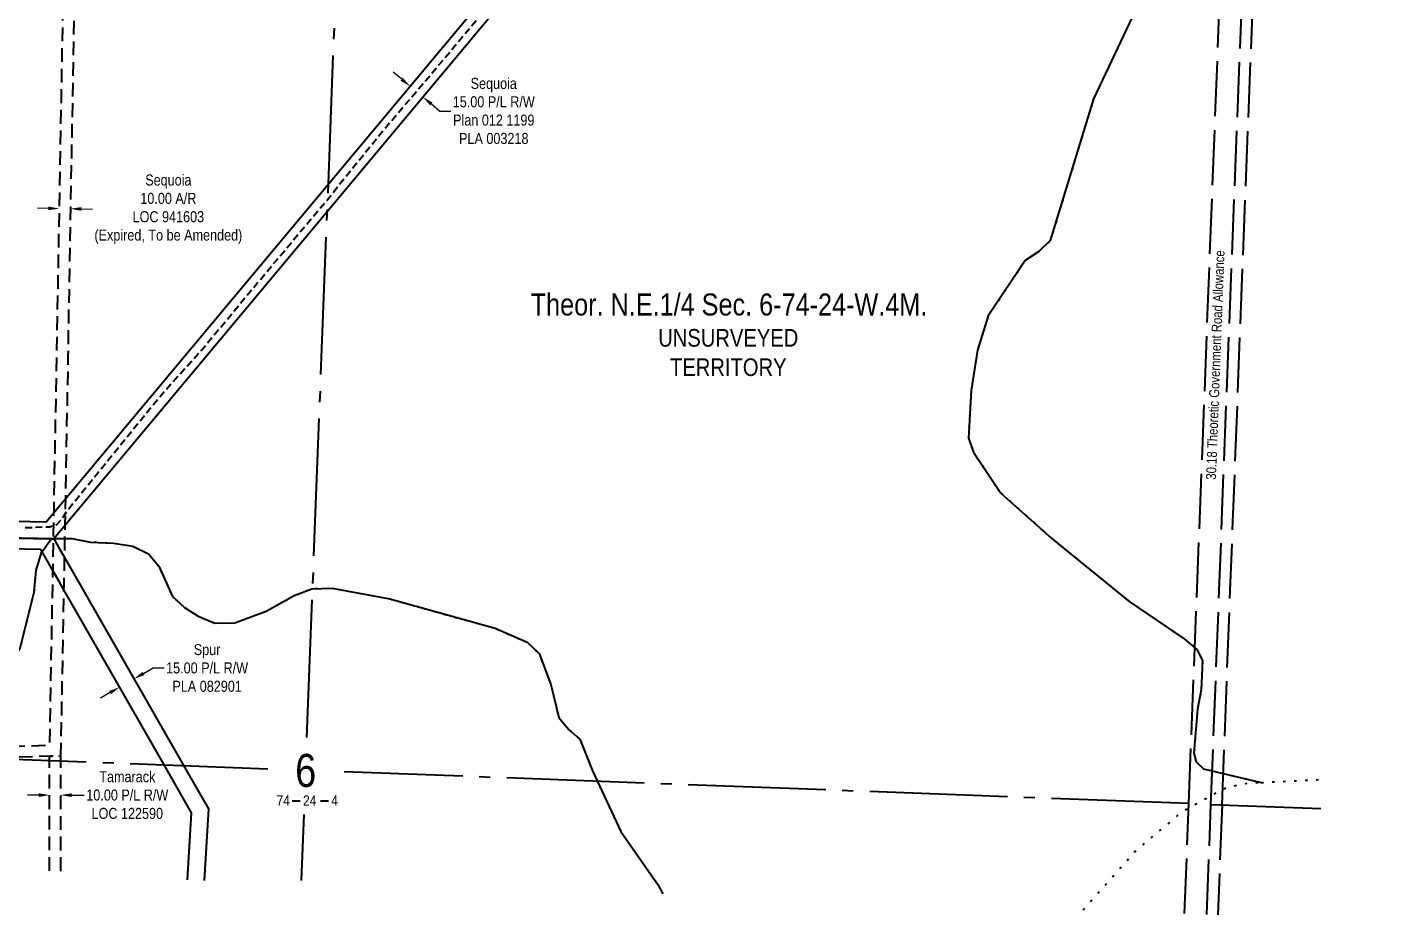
# Model space of a CAD drawing. Extents: x 328908 to 332532, y 6140336 to 6143030.
# Drawn here: x 329579 to 330813, y 6140336 to 6141143 of the extents above; entities that cross this region are included whole.
import ezdxf
from ezdxf.enums import TextEntityAlignment as Align

# ---------------------------------------------------------------- set-up
doc = ezdxf.new("R2010")
doc.units = 0
doc.header["$LTSCALE"] = 5
doc.header["$PDSIZE"] = 0.5
for name, pattern in [('foc-ACCESSROAD', [3.75, 2.5, -1.25]), ('foc-QUARTERLINE', [33, 25, -3, 2, -3]), ('foc-UNSURVEYED', [12.5, 10, -2.5]), ('foc-WHEELTRACKS', [2, 0.4, -1.6]), ('UG_PIPE', [1.875, 1.25, -0.625])]:
    doc.linetypes.add(name, pattern=pattern)
doc.layers.get('Defpoints').update_dxf_attribs({"color": 9})
for name, color, linetype in [('10', 1, 'Continuous'), ('9', 3, 'Continuous'), ('AS-PIPE-UG', 44, 'UG_PIPE'), ('C-AR', 13, 'foc-ACCESSROAD'), ('C-SYMBOL', 7, 'Continuous'), ('F-AR', 190, 'foc-ACCESSROAD'), ('F-RW', 190, 'Continuous'), ('L-QSEC', 8, 'foc-QUARTERLINE'), ('L-ROAD-T', 7, 'Continuous'), ('L-SECLBL', 7, 'Continuous'), ('L-UNS-T', 3, 'Continuous'), ('L-USEC', 7, 'foc-UNSURVEYED'), ('T-WATER-P3', 48, 'foc-WHEELTRACKS')]:
    doc.layers.add(name, color=color, linetype=linetype)
for name, color, linetype, lineweight in [('C-RW-T', 13, 'Continuous', 9), ('F-AR-T', 190, 'Continuous', 9), ('F-RW-T', 190, 'Continuous', 9)]:
    doc.layers.add(name, color=color, linetype=linetype, lineweight=lineweight)
doc.styles.add('175L', font='ARIALN.TTF', dxfattribs={"height": 20})
doc.styles.add('80CG', font='ARIALN.TTF', dxfattribs={"height": 10})
doc.styles.add('80L', font='ARIALN.TTF', dxfattribs={"height": 10})
doc.styles.add('foc-LtypeFont', font='ARIALN.TTF', dxfattribs={"height": 7.35})
doc.styles.add('SIMPLEX', font='ARIALN.TTF')
doc.linetypes.add('foc-TOPO-flowdirection-NOLINE', pattern='A,0,[">",foc-LtypeFont,S=0.3,R=0,X=0,Y=-0.945],-20,[">",foc-LtypeFont,S=0.3,R=0,X=0,Y=-0.945],0', length=20)
doc.dimstyles.new('Compass 5 000', dxfattribs={"dimscale": 5, "dimtxt": 9, "dimasz": 2, "dimexe": 0.2, "dimexo": 0.0625, "dimgap": 0.5, "dimtad": 0, "dimtih": 1, "dimtoh": 1, "dimzin": 0, "dimdsep": 46, "dimtxsty": '80CG', "dimcen": 0.1, "dimse1": 1, "dimse2": 1, "dimclrd": 256, "dimclrt": 256, "dimaunit": 1, "dimadec": 4, "dimazin": 0, "dimtfac": 0.06, "dimtofl": 0, "dimtmove": 0, "dimatfit": 1, "dimfxl": 0.2, "dimtolj": 1, "dimtzin": 0, "dimlwd": -1, "dimarcsym": 0})

# ---------------------------------------------------------------- blocks, each defined once
blk = doc.blocks.new('L-SECLBL')
at = {"layer": '9', "color": 7}
for p, q in [((-5.1, -27.8), (-12.3, -27.8)), ((20.7, -27.8), (13.5, -27.8))]:
    blk.add_line(p, q, dxfattribs=at)
at = {"layer": '10', "color": 2, "style": 'SIMPLEX'}
blk.add_attdef('SEC', text='', height=30, dxfattribs=at).set_placement((0, 0), align=Align.MIDDLE)
at = {"layer": '10', "color": 5, "style": '80L'}
blk.add_attdef('TWP', text='', height=9.5, dxfattribs=at).set_placement((-14.4, -27.4), align=Align.MIDDLE_RIGHT)
blk.add_attdef('RGE', text='', height=9.5, dxfattribs=at).set_placement((3.6, -27.4), align=Align.MIDDLE_CENTER)
blk.add_attdef('MER', text='', height=9.5, dxfattribs=at).set_placement((23.2, -27.4), align=Align.MIDDLE_LEFT)
blk = doc.blocks.new('*D28')
at = {"layer": 'Defpoints', "color": 0, "transparency": 16777216}
for p in [(329608, 6140978.5), (329618, 6140978.3), (329618, 6140977.6)]:
    blk.add_point(p, dxfattribs=at)
at = {"layer": 'F-AR-T', "transparency": 16777216}
for p, q in [((329598, 6140977.9), (329588, 6140978.1)), ((329628, 6140977.4), (329638, 6140977.2))]:
    blk.add_line(p, q, dxfattribs=at)
for points in [[(329598, 6140979.6), (329597.9, 6140976.3), (329608, 6140977.7)], [(329628, 6140979.1), (329627.9, 6140975.7), (329618, 6140977.6)]]:
    blk.add_solid(points, dxfattribs=at)
at = {"layer": 'F-AR-T', "transparency": 16777216, "insert": (329706.9, 6140977.2), "char_height": 10, "attachment_point": 5, "style": '80CG'}
blk.add_mtext('\\A1;Sequoia\\P10.00 A/R\\PLOC 941603\\P(Expired, To be Amended)', dxfattribs=at)
blk = doc.blocks.new('*D30')
at = {"layer": 'Defpoints', "color": 0, "transparency": 16777216}
for p in [(329675.6, 6140550.4), (329682.2, 6140539), (329669.1, 6140531.6)]:
    blk.add_point(p, dxfattribs=at)
at = {"layer": 'F-RW-T', "transparency": 16777216}
for p, q in [((329684.3, 6140555.4), (329693, 6140560.3)), ((329693, 6140560.3), (329703, 6140560.3)), ((329653.9, 6140538), (329645.3, 6140533))]:
    blk.add_line(p, q, dxfattribs=at)
for points in [[(329683.5, 6140556.8), (329685.2, 6140553.9), (329675.6, 6140550.4)], [(329653.1, 6140539.4), (329654.8, 6140536.5), (329662.6, 6140542.9)]]:
    blk.add_solid(points, dxfattribs=at)
at = {"layer": 'F-RW-T', "transparency": 16777216, "insert": (329742.1, 6140560.3), "char_height": 10, "attachment_point": 5, "style": '80CG'}
blk.add_mtext('\\A1;Spur\\P15.00 P/L R/W\\PPLA 082901', dxfattribs=at)
blk = doc.blocks.new('*D31')
at = {"layer": 'C-RW-T', "transparency": 16777216}
for p, q in [((329589, 6140444.8), (329579, 6140444.8)), ((329619, 6140444.8), (329630.5, 6140444.8))]:
    blk.add_line(p, q, dxfattribs=at)
for points in [[(329589, 6140446.5), (329589, 6140443.1), (329599, 6140444.8)], [(329619, 6140446.4), (329619, 6140443.1), (329609, 6140444.8)]]:
    blk.add_solid(points, dxfattribs=at)
at = {"layer": 'Defpoints', "color": 0, "transparency": 16777216}
for p in [(329599, 6140444.8), (329599, 6140426.3), (329609, 6140426.3)]:
    blk.add_point(p, dxfattribs=at)
at = {"layer": 'C-RW-T', "transparency": 16777216, "insert": (329669.6, 6140444.8), "char_height": 10, "attachment_point": 5, "style": '80CG'}
blk.add_mtext('\\A1;Tamarack\\P10.00 P/L R/W\\PLOC 122590', dxfattribs=at)
blk = doc.blocks.new('*D52')
at = {"layer": 'Defpoints', "color": 0, "transparency": 16777216}
for p in [(329930.3, 6141093.2), (329938.1, 6141079.2), (329941.8, 6141083.6)]:
    blk.add_point(p, dxfattribs=at)
at = {"layer": 'F-RW-T', "transparency": 16777216}
for p, q in [((329918.9, 6141095.2), (329911.2, 6141101.6)), ((329945.8, 6141072.8), (329953.4, 6141066.4)), ((329953.4, 6141066.4), (329963.4, 6141066.4))]:
    blk.add_line(p, q, dxfattribs=at)
for points in [[(329920, 6141096.5), (329917.8, 6141093.9), (329926.6, 6141088.8)], [(329946.8, 6141074.1), (329944.7, 6141071.5), (329938.1, 6141079.2)]]:
    blk.add_solid(points, dxfattribs=at)
at = {"layer": 'F-RW-T', "transparency": 16777216, "insert": (330002.5, 6141066.4), "char_height": 10, "attachment_point": 5, "style": '80CG'}
blk.add_mtext('\\A1;Sequoia\\P15.00 P/L R/W\\PPlan 012 1199\\PPLA 003218', dxfattribs=at)

msp = doc.modelspace()

# ---------------------------------------------------------------- linework, layer by layer
at = {"layer": 'AS-PIPE-UG', "flags": 128}
msp.add_lwpolyline([(329576.791, 6140687.844), (329599.279, 6140688.69), (329605.618, 6140690.594), (329609.871, 6140695.379), (329614.517, 6140702.663), (329641.404, 6140735.908), (329702.147, 6140810.453), (329737.212, 6140849.349), (329787.417, 6140909.681), (329850.318, 6140984.694), (329899.342, 6141045.397), (329963.732, 6141121.319), (330017.579, 6141186.464), (330039.273, 6141212.31), (330071.97, 6141249.285), (330082.06, 6141259.462), (330091.391, 6141269.086), (330107.961, 6141283.625), (330116.796, 6141292.019), (330142.724, 6141311.652), (330151.244, 6141313.952), (330167.028, 6141319.388), (330184.585, 6141324.462), (330208.871, 6141331.907), (330218.399, 6141337.456), (330223.807, 6141340.174), (330244.328, 6141362.456), (330265.587, 6141383.105), (330296.089, 6141414.362), (330305.823, 6141424.117), (330333.786, 6141453.269)], dxfattribs=at)
at = {"layer": 'C-AR', "flags": 128}
msp.add_lwpolyline([(329598.91, 6140375.914), (329599.007, 6140475.957), (329599.011, 6140480.071), (329609.021, 6140480.385), (329609.015, 6140475.581), (329608.908, 6140375.538)], dxfattribs=at)
at = {"layer": 'F-RW', "flags": 128}
for points in [[(330812.875, 6141966.499), (330216.88, 6141342.888), (330139.094, 6141318.359), (330066.893, 6141256.882), (329595.963, 6140692.756), (329354.027, 6140697.886), (329253.964, 6140696.507), (328917.226, 6140703.647)], [(330812.007, 6141943.883), (330225.062, 6141329.742), (330146.503, 6141304.97), (330077.588, 6141246.291), (329602.855, 6140677.609), (329353.971, 6140682.886), (329253.909, 6140681.507), (328916.644, 6140688.658)], [(329724.401, 6140367.855), (329728.042, 6140428.597), (329705.14, 6140468.632), (329610.854, 6140633.466), (329607.786, 6140638.829), (329601.097, 6140650.525), (329598.083, 6140655.794), (329591.181, 6140667.86), (329353.548, 6140672.894), (329352.722, 6140672.912), (329312.2, 6140682.31), (329298.784, 6140685.422), (329301.044, 6140695.162), (329353.971, 6140682.886), (329598.477, 6140677.686), (329601.584, 6140677.632), (329602.855, 6140677.609), (329608.313, 6140668.072), (329611.391, 6140662.693), (329722.822, 6140467.968), (329743.279, 6140432.224), (329739.388, 6140367.291)]]:
    msp.add_lwpolyline(points, dxfattribs=at)
at = {"layer": 'L-QSEC', "flags": 128}
for points in [[(329832.83, 6140497.203), (329862.706, 6141271.214)], [(329797.249, 6140468.52), (329029.416, 6140497.381)], [(330633.929, 6140437.071), (329866.472, 6140465.918)], [(330654.031, 6140436.299), (330753.945, 6140432.545)], [(329827.816, 6140367.307), (329830.131, 6140427.266)]]:
    msp.add_lwpolyline(points, dxfattribs=at)
at = {"layer": 'L-USEC', "flags": 128}
for points in [[(330633.929, 6140437.071), (330664.813, 6141241.054)], [(330654.031, 6140436.299), (330684.915, 6141240.282)], [(330664.078, 6140435.938), (330694.961, 6141239.92)], [(330630.09, 6140337.144), (330633.929, 6140437.071)], [(330650.193, 6140336.388), (330654.031, 6140436.299)], [(330664.078, 6140435.938), (330660.24, 6140336.01)]]:
    msp.add_lwpolyline(points, dxfattribs=at)
at = {"layer": 'T-WATER-P3', "flags": 128}
for points in [[(330794.293, 6141482.784), (330762.638, 6141449.626), (330725.891, 6141403.726), (330718.164, 6141390.634), (330691.844, 6141355.082), (330684.262, 6141341.262), (330676.805, 6141285.349), (330670.07, 6141271.737), (330651.906, 6141248.057), (330618.628, 6141216.56), (330600.398, 6141194.206), (330588.128, 6141163.935), (330547.369, 6141077.544), (330508.087, 6140948.702), (330497.618, 6140938.837), (330485.302, 6140930.604), (330451.724, 6140880.319), (330441.924, 6140848.99), (330436.159, 6140812.346), (330433.646, 6140769.1), (330438.268, 6140756.334), (330463.021, 6140719.266), (330509.856, 6140677.572), (330579.831, 6140620.791), (330629.684, 6140586.87), (330641.313, 6140577.108), (330646.285, 6140567.026), (330645.242, 6140540.367), (330641.699, 6140522.788), (330638.613, 6140482.92), (330640.676, 6140474.99), (330647.121, 6140468.615), (330699.645, 6140456.269)], [(329534.537, 6140540.034), (329546.46, 6140543.069), (329564.859, 6140565.181), (329572.405, 6140578.219), (329585.048, 6140629.071), (329586.771, 6140649.001), (329591.633, 6140665.204), (329600.778, 6140677.817), (329619.108, 6140678.016), (329636.097, 6140674.737), (329657.018, 6140673.873), (329674.624, 6140671.047), (329688.939, 6140663.933), (329698.12, 6140652.835), (329710.628, 6140625.193), (329721.474, 6140615.284), (329733.837, 6140607.287), (329749.207, 6140601.084), (329767.179, 6140601.298), (329795.823, 6140611.968), (329821.198, 6140626.126), (329837.143, 6140632.351), (329855.722, 6140632.781), (329908.129, 6140623.011), (330003.665, 6140596.363), (330032.958, 6140583.654), (330043.613, 6140573.451), (330054.248, 6140545.407), (330061.498, 6140515.172), (330070.28, 6140504.571), (330080.805, 6140495.573), (330092.127, 6140466.783), (330117.812, 6140411.775), (330151.559, 6140363.492), (330156.194, 6140354.961)], [(330538.065, 6140340.604), (330584.672, 6140393.177), (330628.539, 6140430.28), (330668.173, 6140451.93), (330685.446, 6140455.469), (330699.645, 6140456.269)], [(330699.645, 6140456.269), (330754.962, 6140459)]]:
    msp.add_lwpolyline(points, dxfattribs=at)
at = {"layer": 'T-WATER-P3', "linetype": 'foc-TOPO-flowdirection-NOLINE', "flags": 128}
msp.add_lwpolyline([(329534.537, 6140540.034), (329546.46, 6140543.069), (329564.859, 6140565.181), (329572.405, 6140578.219), (329585.048, 6140629.071), (329586.771, 6140649.001), (329591.633, 6140665.204), (329600.778, 6140677.817), (329619.108, 6140678.016), (329636.097, 6140674.737), (329657.018, 6140673.873), (329674.624, 6140671.047), (329688.939, 6140663.933), (329698.12, 6140652.835), (329710.628, 6140625.193), (329721.474, 6140615.284), (329733.837, 6140607.287), (329749.207, 6140601.084), (329767.179, 6140601.298), (329795.823, 6140611.968), (329821.198, 6140626.126), (329837.143, 6140632.351), (329855.722, 6140632.781), (329908.129, 6140623.011), (330003.665, 6140596.363), (330032.958, 6140583.654), (330043.613, 6140573.451), (330054.248, 6140545.407), (330061.498, 6140515.172), (330070.28, 6140504.571), (330080.805, 6140495.573), (330092.127, 6140466.783), (330117.812, 6140411.775), (330151.559, 6140363.492), (330156.194, 6140354.961)], dxfattribs=at)

# ---------------------------------------------------------------- block references
at = {"layer": 'L-SECLBL'}
msp.add_blockref('L-SECLBL', (329831.673, 6140467.226), dxfattribs=at).add_auto_attribs({'SEC': '6', 'TWP': '74', 'RGE': '24', 'MER': '4'})

# ---------------------------------------------------------------- texts
at = {"layer": 'C-SYMBOL', "color": 3, "style": '175L'}
msp.add_text('Theor. N.E.1/4 Sec. 6-74-24-W.4M.', height=20, dxfattribs=at).set_placement((330216.196, 6140874.589), align=Align.BOTTOM_CENTER)
at = {"layer": 'L-UNS-T', "color": 3, "insert": (330215.538, 6140846.85), "char_height": 15.99758, "attachment_point": 5, "style": '80L'}
msp.add_mtext_dynamic_manual_height_columns('UNSURVEYED TERRITORY', width=126.41375, gutter_width=47.5, heights=[0], dxfattribs=at)

# ---------------------------------------------------------------- dimensions: what is measured, and where the dimension line sits
at = {"layer": 'C-RW-T'}
dim = msp.add_linear_dim(base=(329598.977, 6140444.792), p1=(329608.962, 6140426.261), p2=(329598.959, 6140426.271), angle=179.944235, text='Tamarack\\P10.00 P/L R/W\\PLOC 122590', dimstyle='Compass 5 000', dxfattribs=at)
dim.commit()
dim.dimension.update_dxf_attribs({"geometry": '*D31', "text_midpoint": (329669.578, 6140444.762), "dimtype": 161})
at = {"layer": 'F-AR-T'}
dim = msp.add_aligned_dim(p1=(329607.971, 6140978.505), p2=(329617.975, 6140978.325), distance=-0.758, text='Sequoia\\P10.00 A/R\\PLOC 941603\\P(Expired, To be Amended)', dimstyle='Compass 5 000', dxfattribs=at)
dim.commit()
dim.dimension.update_dxf_attribs({"geometry": '*D28', "text_midpoint": (329706.945, 6140977.207)})
at = {"layer": 'F-RW-T'}
for p1, p2, distance, text, picture, middle in [((329930.278, 6141093.232), (329941.791, 6141083.62), -5.766, 'Sequoia\\P15.00 P/L R/W\\PPlan 012 1199\\PPLA 003218', '*D52', (330002.535, 6141066.377)), ((329669.138, 6140531.572), (329682.16, 6140539.024), 13.109, 'Spur\\P15.00 P/L R/W\\PPLA 082901', '*D30', (329742.094, 6140560.336))]:
    dim = msp.add_aligned_dim(p1=p1, p2=p2, distance=distance, text=text, dimstyle='Compass 5 000', dxfattribs=at)
    dim.commit()
    dim.dimension.update_dxf_attribs({"geometry": picture, "text_midpoint": middle})

# ---------------------------------------------------------------- next in the draw order: texts
at = {"layer": 'L-ROAD-T', "insert": (330653.462, 6140835.825), "char_height": 8.9992, "width": 208.24413, "attachment_point": 2, "rotation": 87.840169, "style": '80L', "bg_fill": 3, "box_fill_scale": 1.15, "bg_fill_color": 256, "bg_fill_true_color": 256, "bg_fill_transparency": 0}
msp.add_mtext('30.18 Theoretic Government Road Allowance', dxfattribs=at)

# ---------------------------------------------------------------- next in the draw order: linework, layer by layer
at = {"layer": 'F-AR', "flags": 128}
msp.add_lwpolyline([(328908.043, 6140466.935), (329008.21, 6140469.689), (329038.435, 6140470.52), (329073.786, 6140471.491), (329404.127, 6140483.279), (329599.193, 6140490.252), (329602.134, 6140653.827), (329602.621, 6140680.934), (329603.023, 6140703.281), (329613.404, 6141280.573), (329626.872, 6142029.376), (329891.514, 6142017.41), (330675.319, 6141981.968), (330683.616, 6141971.576), (329891.131, 6142007.474), (329636.694, 6142019), (329623.404, 6141280.197), (329616.278, 6140883.975), (329615.693, 6140843.986), (329613.338, 6140715.632), (329612.898, 6140691.696), (329612.427, 6140665.995), (329611.891, 6140636.768), (329609.021, 6140480.385), (329599.011, 6140480.071), (329539.343, 6140478.198), (329038.125, 6140462.531), (329007.896, 6140461.586), (328907.714, 6140458.453)], dxfattribs=at)
at = {"layer": 'T-WATER-P3', "linetype": 'foc-TOPO-flowdirection-NOLINE', "flags": 128}
msp.add_lwpolyline([(330794.293, 6141482.784), (330762.638, 6141449.626), (330725.891, 6141403.726), (330718.164, 6141390.634), (330691.844, 6141355.082), (330684.262, 6141341.262), (330676.805, 6141285.349), (330670.07, 6141271.737), (330651.906, 6141248.057), (330618.628, 6141216.56), (330600.398, 6141194.206), (330588.128, 6141163.935), (330547.369, 6141077.544), (330508.087, 6140948.702), (330497.618, 6140938.837), (330485.302, 6140930.604), (330451.724, 6140880.319), (330441.924, 6140848.99), (330436.159, 6140812.346), (330433.646, 6140769.1), (330438.268, 6140756.334), (330463.021, 6140719.266), (330509.856, 6140677.572), (330579.831, 6140620.791), (330629.684, 6140586.87), (330641.313, 6140577.108), (330646.285, 6140567.026), (330645.242, 6140540.367), (330641.699, 6140522.788), (330638.613, 6140482.92), (330640.676, 6140474.99), (330647.121, 6140468.615), (330699.645, 6140456.269)], dxfattribs=at)

doc.saveas('drawing.dxf')
